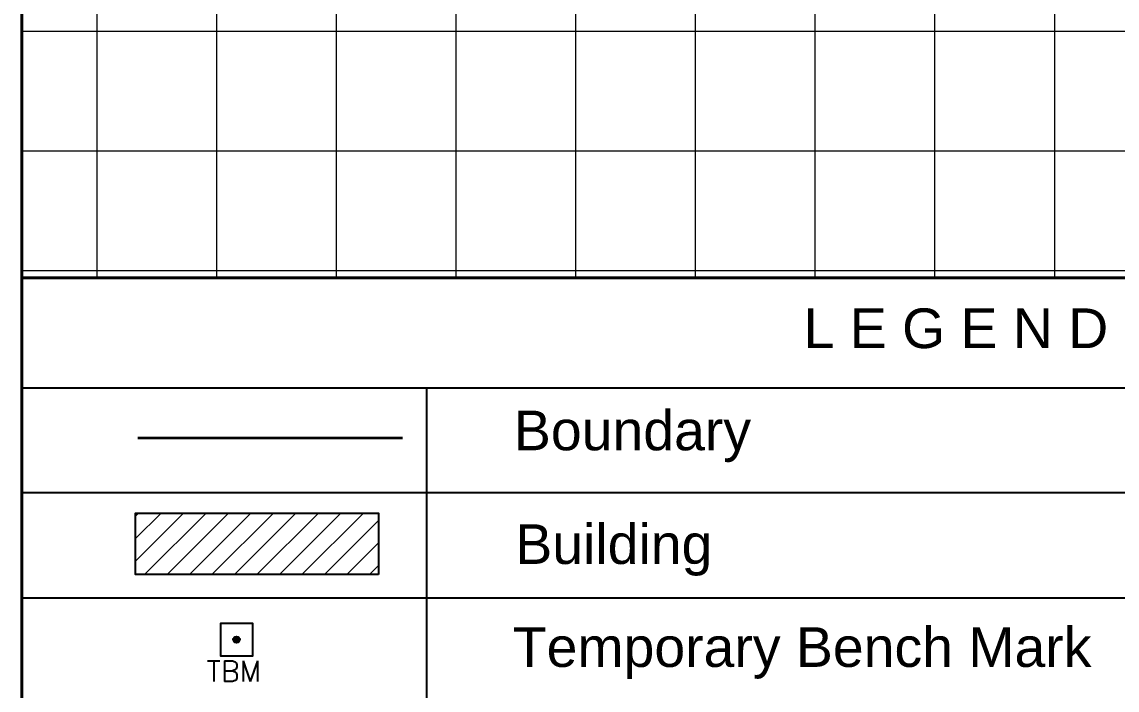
# Model space of a CAD drawing. Header units: millimetres. Extents: x 684983 to 685377, y 990360 to 990509.
# Drawn here: x 685274.27 to 685292.57, y 990371.04 to 990382.2 of the extents above; entities that cross this region are included whole.
import ezdxf

# ---------------------------------------------------------------- set-up
doc = ezdxf.new("R2010")
doc.units = ezdxf.units.MM
for name, color, linetype, lineweight in [('BDRY', 1, 'Continuous', 35), ('grid', 8, 'Continuous', 9), ('HAtch', 200, 'Continuous', 9)]:
    doc.layers.add(name, color=color, linetype=linetype, lineweight=lineweight)
for name, color, linetype in [('Building', 202, 'Continuous'), ('dim', 7, 'Continuous'), ('hide', 2, 'Continuous'), ('SYMBOLS', 7, 'Continuous'), ('TITLE', 6, 'Continuous')]:
    doc.layers.add(name, color=color, linetype=linetype)
doc.styles.add('ROMANS', font='arial.ttf')
doc.styles.get("Standard").update_dxf_attribs({"font": 'RomanS'})

# ---------------------------------------------------------------- blocks, each defined once
blk = doc.blocks.new('TBM')
blk.add_hatch(color=6).paths.add_polyline_path([(-0.1, 0, 1), (0.1, 0, 1)])
at = {"color": 6}
blk.add_lwpolyline([(-0.5, 0), (-0.5, -0.5), (0.5, -0.5), (0.5, 0.5), (-0.5, 0.5)], close=True, dxfattribs=at)
blk.add_circle((0, 0), 0.1, dxfattribs=at)
blk.add_text('TBM', height=0.6442, dxfattribs=at).set_placement((-0.927, -1.299))

msp = doc.modelspace()

# ---------------------------------------------------------------- hatches: boundary and pattern name
at = {"layer": 'HAtch'}
h = msp.add_hatch(dxfattribs=at)
h.set_pattern_fill('ANSI31', color=256, scale=2.124782, style=0)
h.set_pattern_definition([(45, (677659.3726, 991111.88733), (-0.1878059445, 0.1878059445), [])])
h.paths.add_polyline_path([(685280.224, 990372.969), (685280.224, 990373.996), (685276.165, 990373.996), (685276.165, 990372.969)])

# ---------------------------------------------------------------- linework, layer by layer
at = {"lineweight": 40}
msp.add_line((685274.267, 990377.924), (685306.468, 990377.924), dxfattribs=at)
msp.add_line((685274.267, 990377.924), (685274.267, 990360.285))
at = {"color": 251, "lineweight": 25}
msp.add_line((685281.026, 990376.089), (685281.026, 990360.285), dxfattribs=at)
at = {"lineweight": 40}
msp.add_lwpolyline([(685274.267, 990360.285), (685376.699, 990360.285), (685376.699, 990509.155), (685274.267, 990509.155)], close=True, dxfattribs=at)
at = {"layer": 'BDRY'}
msp.add_line((685276.204, 990375.251), (685280.625, 990375.251), dxfattribs=at)
at = {"layer": 'Building'}
msp.add_lwpolyline([(685280.224, 990372.969), (685276.165, 990372.969), (685276.165, 990373.996), (685280.224, 990373.996)], close=True, dxfattribs=at)
at = {"layer": 'dim', "color": 8}
msp.add_line((685306.468, 990374.333), (685274.267, 990374.333), dxfattribs=at)
at = {"layer": 'grid'}
for p, q in [((685275.517, 990509.155), (685275.517, 990377.924)), ((685277.517, 990509.155), (685277.517, 990377.924)), ((685279.517, 990509.155), (685279.517, 990377.924)), ((685281.517, 990509.155), (685281.517, 990377.924)), ((685283.517, 990509.155), (685283.517, 990377.924)), ((685285.517, 990509.155), (685285.517, 990377.924)), ((685287.517, 990509.155), (685287.517, 990377.924)), ((685289.517, 990509.155), (685289.517, 990377.924)), ((685291.517, 990509.155), (685291.517, 990377.924)), ((685376.699, 990382.038), (685274.267, 990382.038)), ((685376.699, 990380.038), (685274.267, 990380.038)), ((685376.699, 990378.038), (685274.267, 990378.038))]:
    msp.add_line(p, q, dxfattribs=at)
at = {"layer": 'hide', "color": 8}
msp.add_line((685274.267, 990376.089), (685306.468, 990376.089), dxfattribs=at)
at = {"layer": 'TITLE', "color": 8}
msp.add_line((685306.468, 990372.577), (685274.267, 990372.577), dxfattribs=at)

# ---------------------------------------------------------------- block references
at = {"layer": 'SYMBOLS', "linetype": 'Continuous', "xscale": 0.5398233599127504, "yscale": 0.5398233599127504, "zscale": 0.5398233599127504}
msp.add_blockref('TBM', (685277.853, 990371.882), dxfattribs=at)

# ---------------------------------------------------------------- texts
at = {"layer": 'TITLE', "color": 7, "style": 'ROMANS'}
for s, height, p in [('L E G E N D', 0.66246, (685287.327, 990376.75)), ('Boundary ', 0.6625, (685282.488, 990375.044)), ('Building', 0.6625, (685282.511, 990373.146)), ('Temporary Bench Mark', 0.66246, (685282.469, 990371.427))]:
    msp.add_text(s, height=height, dxfattribs=at).set_placement(p)

doc.saveas('drawing.dxf')
